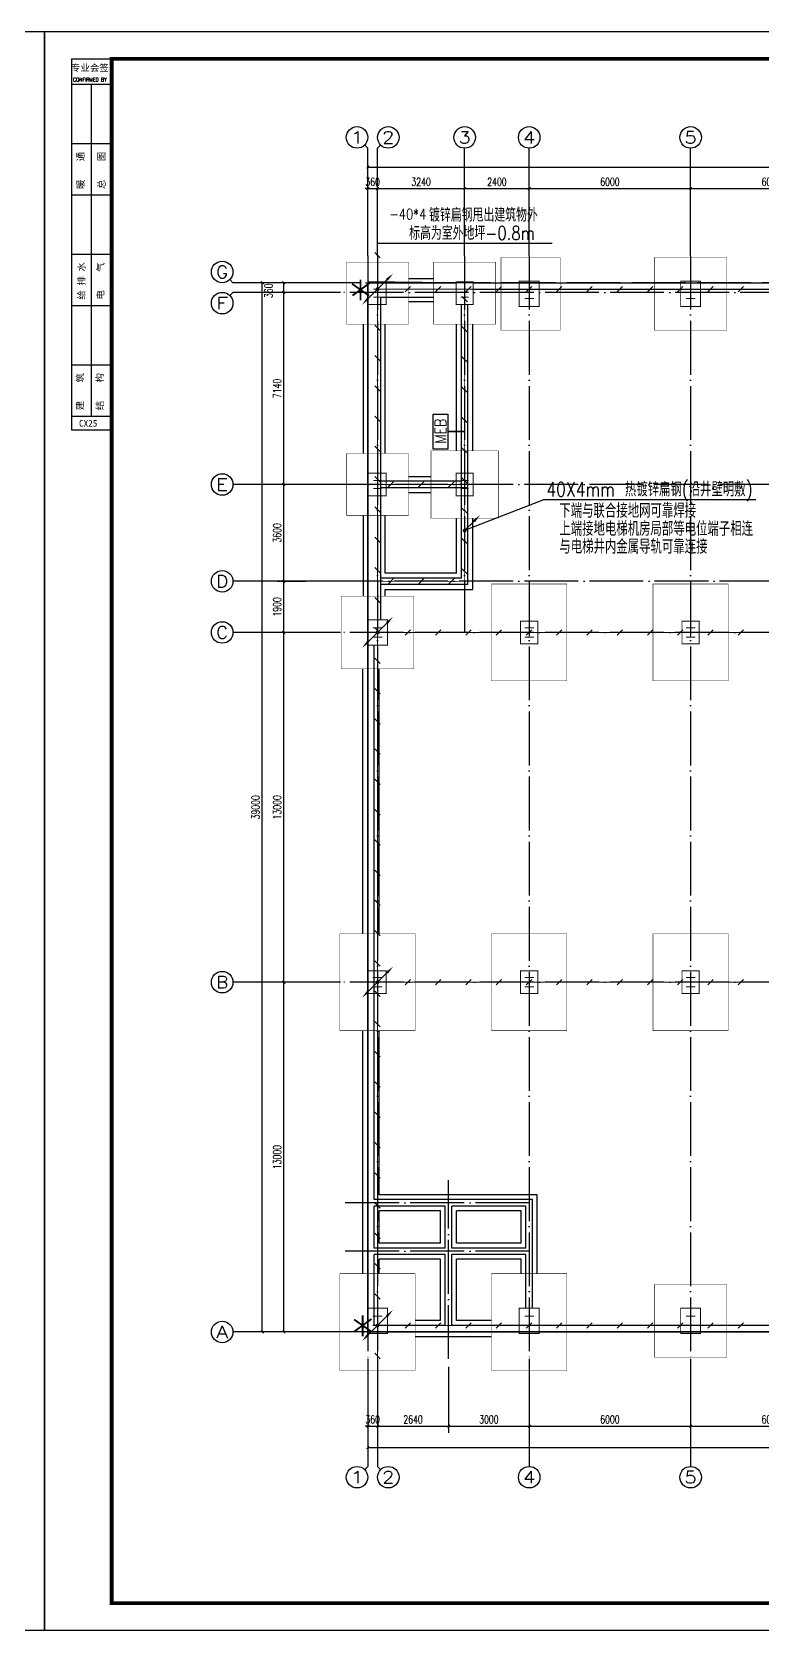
# Model space of a CAD drawing. Extents: x -55118 to 386282, y -631686 to -470886.
# Drawn here: x 280717 to 307861, y -631686 to -572286 of the extents above; entities that cross this region are included whole.
import ezdxf
from ezdxf.enums import TextEntityAlignment as Align

# ---------------------------------------------------------------- set-up
doc = ezdxf.new("R2010")
doc.units = 0
doc.header["$LTSCALE"] = 1000
doc.header["$MEASUREMENT"] = 0
for name, pattern in [('98', [0]), ('CENTER2', [28.575, 19.05, -3.175, 3.175, -3.175]), ('DOTE', [2.42, 2, -0.2, 0.02, -0.2]), ('H3普通虚线', [4.2, 3, -1.2])]:
    doc.linetypes.add(name, pattern=pattern)
doc.layers.get('0').update_dxf_attribs({"linetype": 'CONTINUOUS'})
doc.layers.get('Defpoints').update_dxf_attribs({"linetype": 'CONTINUOUS'})
for name, color, linetype in [('1505', 2, 'CONTINUOUS'), ('9', 7, 'CONTINUOUS'), ('AXIS', 3, 'CONTINUOUS'), ('AXIS_TEXT', 7, 'CONTINUOUS'), ('COLU', 7, 'CONTINUOUS'), ('DOTE', 253, 'DOTE'), ('LWIRE', 4, 'CONTINUOUS'), ('PUB_TEXT', 7, 'CONTINUOUS'), ('S-BEAM-LINE2', 3, 'H3普通虚线'), ('SHTLN', 4, 'CONTINUOUS'), ('TEXT', 7, 'CONTINUOUS'), ('WALL', 6, 'CONTINUOUS'), ('WIRE-接地', 4, 'CONTINUOUS'), ('WIRE-照明', 4, 'CONTINUOUS'), ('图框', 4, 'CONTINUOUS'), ('报警N', 1, 'CONTINUOUS'), ('柱构件', 2, 'CONTINUOUS'), ('电气', 7, 'CONTINUOUS')]:
    doc.layers.add(name, color=color, linetype=linetype)
doc.layers.add('PUB_WINDW', color=7, linetype='CONTINUOUS', plot=False)
doc.styles.add('_HZTXT', font='txt.shx', dxfattribs={"width": 0.8, "bigfont": 'hztxt.shx'})
doc.styles.add('_TCH_AXIS', font='COMPLEX', dxfattribs={"bigfont": 'GBCBIG'})
doc.styles.add('_TCH_DIM_T3', font='SIMPLEX', dxfattribs={"width": 0.705882, "bigfont": 'GBCBIG'})
doc.styles.add('_TXT', font='SIMPLEX.shx', dxfattribs={"width": 0.6})
doc.styles.add('COMPLEX', font='COMPLEX')
doc.styles.add('iIcon2', font='')
doc.styles.add('MIMI-TKWZ', font='romanc.shx', dxfattribs={"width": 0.75, "oblique": 15, "bigfont": 'bigfont.shx'})
doc.styles.get("Standard").update_dxf_attribs({"font": 'GBENOR', "bigfont": 'GBCBIG'})
doc.styles.get('iIcon2').set_extended_font_data('SimSun')
doc.dimstyles.new('_TCH_ARCH&&100', dxfattribs={"dimtxt": 297.5, "dimasz": 100, "dimexe": 250, "dimexo": 300, "dimgap": 100, "dimtad": 1, "dimdec": 0, "dimzin": 0, "dimdsep": 46, "dimtxsty": '_TCH_DIM_T3', "dimblk": 'ARCHTICK', "dimcen": 0.09, "dimclrt": 7, "dimazin": 2, "dimtfac": 1, "dimtdec": 0, "dimtix": 1, "dimtmove": 2, "dimatfit": 3, "dimfxl": 0, "dimtolj": 1, "dimtzin": 0, "dimarcsym": 0})

# ---------------------------------------------------------------- blocks, each defined once
blk = doc.blocks.new('74745674')
at = {"layer": '柱构件', "const_width": 35}
for points in [[(671612, -245336), (671262, -245336)], [(671437, -245336), (671437, -245686)], [(671612, -245686), (671262, -245686)]]:
    blk.add_lwpolyline(points, dxfattribs=at)
blk = doc.blocks.new('52345234523')
at = {"layer": '柱构件', "const_width": 35}
for points in [[(669187, -214276), (668887, -214276)], [(669037, -214276), (669037, -214576)], [(669187, -214576), (668887, -214576)]]:
    blk.add_lwpolyline(points, dxfattribs=at)
blk = doc.blocks.new('A$C0B3528DA')
at = {"layer": 'PUB_WINDW', "color": 2}
for p, q in [((0, 617), (258, 617)), ((0, 0), (0, 617)), ((258, 617), (258, 0)), ((550, 310), (259, 310)), ((258, 0), (0, 0))]:
    blk.add_line(p, q, dxfattribs=at)
at = {"layer": 'PUB_TEXT', "linetype": '98', "style": '_TXT', "width": 0.8}
blk.add_text('MEB', height=200, rotation=90, dxfattribs=at).set_placement((227, 96))
blk = doc.blocks.new('A$C7B6A531B')
at = {"layer": '电气', "color": 3}
blk.add_blockref('A$C0B3528DA', (0, 0), dxfattribs=at)
blk = doc.blocks.new('A$C2304782E')
at = {"rotation": 180}
blk.add_blockref('A$C7B6A531B', (550, 617), dxfattribs=at)
blk = doc.blocks.new('A$C1B2F73AF')
at = {"layer": '报警N', "color": 2, "xscale": 1.1, "yscale": 1.1, "zscale": 1.1}
blk.add_blockref('A$C2304782E', (0, 0), dxfattribs=at)
blk = doc.blocks.new('A$C59285FB6')
at = {"layer": '电气', "rotation": 180}
blk.add_blockref('A$C1B2F73AF', (606, 679), dxfattribs=at)
blk = doc.blocks.new('A$C24931628')
at = {"layer": '电气', "rotation": 180}
blk.add_blockref('A$C59285FB6', (606, 679), dxfattribs=at)
blk = doc.blocks.new('A$C093E41CD')
at = {"color": 2, "rotation": 180}
blk.add_blockref('A$C24931628', (606, 679), dxfattribs=at)
blk = doc.blocks.new('A$C46D728A9')
at = {"layer": '电气', "color": 0, "rotation": 180}
blk.add_blockref('A$C093E41CD', (606, 679), dxfattribs=at)
blk = doc.blocks.new('A$C04FF7B17')
at = {"layer": '电气', "rotation": 90}
blk.add_blockref('A$C46D728A9', (679, 0), dxfattribs=at)
blk = doc.blocks.new('$TelecSys$00000008')
blk.add_line((0.4, 0.4), (-0.4, -0.4))
blk = doc.blocks.new('$TelecSys$00000080')
for p, q in [((-0.7, -0.7), (0, 0)), ((0.1, 0.1), (0.1, 0.1)), ((-0.1, -0.1), (-0.1, -0.1))]:
    blk.add_line(p, q)
at = {"const_width": 0.142}
blk.add_lwpolyline([(0.07, 0, 1), (-0.07, 0, 1)], format="xyb", close=True, dxfattribs=at)
blk.add_solid([(-0.63, -0.77), (-0.77, -0.63), (-1.15, -1.15)])
at = {"width": 0.8, "flags": 9}
blk.add_attdef('A', (0, 0), '', height=0.00002, rotation=180, dxfattribs=at)
blk = doc.blocks.new('$TelecSys$00000079')
for p, q in [((0.7, 0.7), (0, 0)), ((0.1, 0.1), (0.1, 0.1)), ((-0.1, -0.1), (-0.1, -0.1))]:
    blk.add_line(p, q)
at = {"const_width": 0.142}
blk.add_lwpolyline([(-0.07, 0, 1), (0.07, 0, 1)], format="xyb", close=True, dxfattribs=at)
blk.add_solid([(0.63, 0.77), (0.77, 0.63), (1.15, 1.15)])
at = {"width": 0.8, "flags": 9}
blk.add_attdef('A', (0, 0), '', height=0.00002, dxfattribs=at)
blk = doc.blocks.new('_ArchTick')
at = {"color": 0, "linetype": 'ByBlock', "const_width": 0.4}
blk.add_lwpolyline([(-0.5, -0.5), (0.5, 0.5)], dxfattribs=at)
blk = doc.blocks.new('*D90')
at = {"layer": 'AXIS', "color": 0, "lineweight": -2}
for p, q in [((290905, -607606), (289831, -607606)), ((290081, -620606), (290081, -607606)), ((290905, -620606), (289831, -620606))]:
    blk.add_line(p, q, dxfattribs=at)
at = {"layer": 'Defpoints', "color": 0}
for p in [(290081, -607606), (291205, -607606), (291205, -620606)]:
    blk.add_point(p, dxfattribs=at)
at = {"layer": 'AXIS', "color": 0, "lineweight": -2, "xscale": 100, "yscale": 100, "zscale": 100}
for p, rotation in [((290081, -607606), 90), ((290081, -620606), 270)]:
    blk.add_blockref('_ArchTick', p, dxfattribs=dict(at, rotation=rotation))
at = {"layer": 'AXIS', "color": 7, "insert": (289833, -614106), "char_height": 297.5, "attachment_point": 5, "rotation": 90, "style": '_TCH_DIM_T3'}
blk.add_mtext('\\A1;13000', dxfattribs=at)
blk = doc.blocks.new('*D91')
at = {"layer": 'AXIS', "color": 0, "lineweight": -2}
for p, q in [((290905, -594606), (289831, -594606)), ((290081, -607606), (290081, -594606)), ((290905, -607606), (289831, -607606))]:
    blk.add_line(p, q, dxfattribs=at)
at = {"layer": 'Defpoints', "color": 0}
for p in [(290081, -594606), (291205, -594606), (291205, -607606)]:
    blk.add_point(p, dxfattribs=at)
at = {"layer": 'AXIS', "color": 0, "lineweight": -2, "xscale": 100, "yscale": 100, "zscale": 100}
for p, rotation in [((290081, -594606), 90), ((290081, -607606), 270)]:
    blk.add_blockref('_ArchTick', p, dxfattribs=dict(at, rotation=rotation))
at = {"layer": 'AXIS', "color": 7, "insert": (289833, -601106), "char_height": 297.5, "attachment_point": 5, "rotation": 90, "style": '_TCH_DIM_T3'}
blk.add_mtext('\\A1;13000', dxfattribs=at)
blk = doc.blocks.new('*D92')
at = {"layer": 'AXIS', "color": 0, "lineweight": -2}
for p, q in [((290905, -592706), (289831, -592706)), ((290081, -594606), (290081, -592706)), ((290905, -594606), (289831, -594606))]:
    blk.add_line(p, q, dxfattribs=at)
at = {"layer": 'Defpoints', "color": 0}
for p in [(290081, -592706), (291205, -592706), (291205, -594606)]:
    blk.add_point(p, dxfattribs=at)
at = {"layer": 'AXIS', "color": 0, "lineweight": -2, "xscale": 100, "yscale": 100, "zscale": 100}
for p, rotation in [((290081, -592706), 90), ((290081, -594606), 270)]:
    blk.add_blockref('_ArchTick', p, dxfattribs=dict(at, rotation=rotation))
at = {"layer": 'AXIS', "color": 7, "insert": (289833, -593656), "char_height": 297.5, "attachment_point": 5, "rotation": 90, "style": '_TCH_DIM_T3'}
blk.add_mtext('\\A1;1900', dxfattribs=at)
blk = doc.blocks.new('*D93')
at = {"layer": 'AXIS', "color": 0, "lineweight": -2}
for p, q in [((290905, -589106), (289831, -589106)), ((290081, -592706), (290081, -589106)), ((290905, -592706), (289831, -592706))]:
    blk.add_line(p, q, dxfattribs=at)
at = {"layer": 'Defpoints', "color": 0}
for p in [(290081, -589106), (291205, -589106), (291205, -592706)]:
    blk.add_point(p, dxfattribs=at)
at = {"layer": 'AXIS', "color": 0, "lineweight": -2, "xscale": 100, "yscale": 100, "zscale": 100}
for p, rotation in [((290081, -589106), 90), ((290081, -592706), 270)]:
    blk.add_blockref('_ArchTick', p, dxfattribs=dict(at, rotation=rotation))
at = {"layer": 'AXIS', "color": 7, "insert": (289833, -590906), "char_height": 297.5, "attachment_point": 5, "rotation": 90, "style": '_TCH_DIM_T3'}
blk.add_mtext('\\A1;3600', dxfattribs=at)
blk = doc.blocks.new('*D94')
at = {"layer": 'AXIS', "color": 0, "lineweight": -2}
for p, q in [((290905, -581966), (289831, -581966)), ((290081, -589106), (290081, -581966)), ((290905, -589106), (289831, -589106))]:
    blk.add_line(p, q, dxfattribs=at)
at = {"layer": 'Defpoints', "color": 0}
for p in [(290081, -581966), (291205, -581966), (291205, -589106)]:
    blk.add_point(p, dxfattribs=at)
at = {"layer": 'AXIS', "color": 0, "lineweight": -2, "xscale": 100, "yscale": 100, "zscale": 100}
for p, rotation in [((290081, -581966), 90), ((290081, -589106), 270)]:
    blk.add_blockref('_ArchTick', p, dxfattribs=dict(at, rotation=rotation))
at = {"layer": 'AXIS', "color": 7, "insert": (289833, -585536), "char_height": 297.5, "attachment_point": 5, "rotation": 90, "style": '_TCH_DIM_T3'}
blk.add_mtext('\\A1;7140', dxfattribs=at)
blk = doc.blocks.new('*D95')
at = {"layer": 'AXIS', "color": 0, "lineweight": -2}
for p, q in [((290905, -581606), (289831, -581606)), ((290905, -581966), (289831, -581966)), ((290081, -581966), (290081, -581606))]:
    blk.add_line(p, q, dxfattribs=at)
at = {"layer": 'Defpoints', "color": 0}
for p in [(290081, -581606), (291205, -581606), (291205, -581966)]:
    blk.add_point(p, dxfattribs=at)
at = {"layer": 'AXIS', "color": 0, "lineweight": -2, "xscale": 100, "yscale": 100, "zscale": 100}
for p, rotation in [((290081, -581606), 90), ((290081, -581966), 270)]:
    blk.add_blockref('_ArchTick', p, dxfattribs=dict(at, rotation=rotation))
at = {"layer": 'AXIS', "color": 7, "insert": (289514, -581906), "char_height": 297.5, "attachment_point": 5, "rotation": 90, "style": '_TCH_DIM_T3'}
blk.add_mtext('\\A1;360', dxfattribs=at)
blk = doc.blocks.new('*D96')
at = {"layer": 'AXIS', "color": 0, "lineweight": -2}
for p, q in [((290905, -581606), (289031, -581606)), ((289281, -620606), (289281, -581606)), ((290905, -620606), (289031, -620606))]:
    blk.add_line(p, q, dxfattribs=at)
at = {"layer": 'Defpoints', "color": 0}
for p in [(289281, -581606), (291205, -581606), (291205, -620606)]:
    blk.add_point(p, dxfattribs=at)
at = {"layer": 'AXIS', "color": 0, "lineweight": -2, "xscale": 100, "yscale": 100, "zscale": 100}
for p, rotation in [((289281, -581606), 90), ((289281, -620606), 270)]:
    blk.add_blockref('_ArchTick', p, dxfattribs=dict(at, rotation=rotation))
at = {"layer": 'AXIS', "color": 7, "insert": (289033, -601106), "char_height": 297.5, "attachment_point": 5, "rotation": 90, "style": '_TCH_DIM_T3'}
blk.add_mtext('\\A1;39000', dxfattribs=at)
blk = doc.blocks.new('*D97')
at = {"layer": 'AXIS', "color": 0, "lineweight": -2}
for p, q in [((293205, -621906), (293205, -624356)), ((293565, -621906), (293565, -624356)), ((293205, -624106), (293105, -624106)), ((293205, -624106), (293565, -624106)), ((293565, -624106), (293665, -624106))]:
    blk.add_line(p, q, dxfattribs=at)
at = {"layer": 'Defpoints', "color": 0}
for p in [(293205, -621606), (293565, -621606), (293565, -624106)]:
    blk.add_point(p, dxfattribs=at)
at = {"layer": 'AXIS', "color": 0, "lineweight": -2, "xscale": 100, "yscale": 100, "zscale": 100}
blk.add_blockref('_ArchTick', (293205, -624106), dxfattribs=at)
at = {"layer": 'AXIS', "color": 0, "lineweight": -2, "xscale": 100, "yscale": 100, "zscale": 100, "rotation": 180}
blk.add_blockref('_ArchTick', (293565, -624106), dxfattribs=at)
at = {"layer": 'AXIS', "color": 7, "insert": (293385, -623857), "char_height": 297.5, "attachment_point": 5, "style": '_TCH_DIM_T3'}
blk.add_mtext('\\A1;360', dxfattribs=at)
blk = doc.blocks.new('*D98')
at = {"layer": 'AXIS', "color": 0, "lineweight": -2}
for p, q in [((293565, -621906), (293565, -624356)), ((296205, -621906), (296205, -624356)), ((293565, -624106), (296205, -624106))]:
    blk.add_line(p, q, dxfattribs=at)
at = {"layer": 'Defpoints', "color": 0}
for p in [(293565, -621606), (296205, -621606), (296205, -624106)]:
    blk.add_point(p, dxfattribs=at)
at = {"layer": 'AXIS', "color": 0, "lineweight": -2, "xscale": 100, "yscale": 100, "zscale": 100, "rotation": 180}
blk.add_blockref('_ArchTick', (293565, -624106), dxfattribs=at)
at = {"layer": 'AXIS', "color": 0, "lineweight": -2, "xscale": 100, "yscale": 100, "zscale": 100}
blk.add_blockref('_ArchTick', (296205, -624106), dxfattribs=at)
at = {"layer": 'AXIS', "color": 7, "insert": (294885, -623857), "char_height": 297.5, "attachment_point": 5, "style": '_TCH_DIM_T3'}
blk.add_mtext('\\A1;2640', dxfattribs=at)
blk = doc.blocks.new('*D99')
at = {"layer": 'AXIS', "color": 0, "lineweight": -2}
for p, q in [((296205, -621906), (296205, -624356)), ((299205, -621906), (299205, -624356)), ((296205, -624106), (299205, -624106))]:
    blk.add_line(p, q, dxfattribs=at)
at = {"layer": 'Defpoints', "color": 0}
for p in [(296205, -621606), (299205, -621606), (299205, -624106)]:
    blk.add_point(p, dxfattribs=at)
at = {"layer": 'AXIS', "color": 0, "lineweight": -2, "xscale": 100, "yscale": 100, "zscale": 100, "rotation": 180}
blk.add_blockref('_ArchTick', (296205, -624106), dxfattribs=at)
at = {"layer": 'AXIS', "color": 0, "lineweight": -2, "xscale": 100, "yscale": 100, "zscale": 100}
blk.add_blockref('_ArchTick', (299205, -624106), dxfattribs=at)
at = {"layer": 'AXIS', "color": 7, "insert": (297705, -623857), "char_height": 297.5, "attachment_point": 5, "style": '_TCH_DIM_T3'}
blk.add_mtext('\\A1;3000', dxfattribs=at)
blk = doc.blocks.new('*D100')
at = {"layer": 'AXIS', "color": 0, "lineweight": -2}
for p, q in [((299205, -621906), (299205, -624356)), ((305205, -621906), (305205, -624356)), ((299205, -624106), (305205, -624106))]:
    blk.add_line(p, q, dxfattribs=at)
at = {"layer": 'Defpoints', "color": 0}
for p in [(299205, -621606), (305205, -621606), (305205, -624106)]:
    blk.add_point(p, dxfattribs=at)
at = {"layer": 'AXIS', "color": 0, "lineweight": -2, "xscale": 100, "yscale": 100, "zscale": 100, "rotation": 180}
blk.add_blockref('_ArchTick', (299205, -624106), dxfattribs=at)
at = {"layer": 'AXIS', "color": 0, "lineweight": -2, "xscale": 100, "yscale": 100, "zscale": 100}
blk.add_blockref('_ArchTick', (305205, -624106), dxfattribs=at)
at = {"layer": 'AXIS', "color": 7, "insert": (302205, -623857), "char_height": 297.5, "attachment_point": 5, "style": '_TCH_DIM_T3'}
blk.add_mtext('\\A1;6000', dxfattribs=at)
blk = doc.blocks.new('*D101')
at = {"layer": 'AXIS', "color": 0, "lineweight": -2}
for p, q in [((305205, -621906), (305205, -624356)), ((311205, -621906), (311205, -624356)), ((305205, -624106), (311205, -624106))]:
    blk.add_line(p, q, dxfattribs=at)
at = {"layer": 'Defpoints', "color": 0}
for p in [(305205, -621606), (311205, -621606), (311205, -624106)]:
    blk.add_point(p, dxfattribs=at)
at = {"layer": 'AXIS', "color": 0, "lineweight": -2, "xscale": 100, "yscale": 100, "zscale": 100, "rotation": 180}
blk.add_blockref('_ArchTick', (305205, -624106), dxfattribs=at)
at = {"layer": 'AXIS', "color": 0, "lineweight": -2, "xscale": 100, "yscale": 100, "zscale": 100}
blk.add_blockref('_ArchTick', (311205, -624106), dxfattribs=at)
at = {"layer": 'AXIS', "color": 7, "insert": (308205, -623857), "char_height": 297.5, "attachment_point": 5, "style": '_TCH_DIM_T3'}
blk.add_mtext('\\A1;6000', dxfattribs=at)
blk = doc.blocks.new('*D113')
at = {"layer": 'AXIS', "color": 0, "lineweight": -2}
for p, q in [((293205, -621906), (293205, -625156)), ((371205, -621906), (371205, -625156)), ((293205, -624906), (371205, -624906))]:
    blk.add_line(p, q, dxfattribs=at)
at = {"layer": 'Defpoints', "color": 0}
for p in [(293205, -621606), (371205, -621606), (371205, -624906)]:
    blk.add_point(p, dxfattribs=at)
at = {"layer": 'AXIS', "color": 0, "lineweight": -2, "xscale": 100, "yscale": 100, "zscale": 100, "rotation": 180}
blk.add_blockref('_ArchTick', (293205, -624906), dxfattribs=at)
at = {"layer": 'AXIS', "color": 0, "lineweight": -2, "xscale": 100, "yscale": 100, "zscale": 100}
blk.add_blockref('_ArchTick', (371205, -624906), dxfattribs=at)
at = {"layer": 'AXIS', "color": 7, "insert": (332205, -624657), "char_height": 297.5, "attachment_point": 5, "style": '_TCH_DIM_T3'}
blk.add_mtext('\\A1;78000', dxfattribs=at)
blk = doc.blocks.new('*D114')
at = {"layer": 'AXIS', "color": 0, "lineweight": -2}
for p, q in [((293205, -580306), (293205, -577856)), ((293565, -580306), (293565, -577856)), ((293205, -578106), (293105, -578106)), ((293205, -578106), (293565, -578106)), ((293565, -578106), (293665, -578106))]:
    blk.add_line(p, q, dxfattribs=at)
at = {"layer": 'Defpoints', "color": 0}
for p in [(293565, -578106), (293205, -580606), (293565, -580606)]:
    blk.add_point(p, dxfattribs=at)
at = {"layer": 'AXIS', "color": 0, "lineweight": -2, "xscale": 100, "yscale": 100, "zscale": 100}
blk.add_blockref('_ArchTick', (293205, -578106), dxfattribs=at)
at = {"layer": 'AXIS', "color": 0, "lineweight": -2, "xscale": 100, "yscale": 100, "zscale": 100, "rotation": 180}
blk.add_blockref('_ArchTick', (293565, -578106), dxfattribs=at)
at = {"layer": 'AXIS', "color": 7, "insert": (293385, -577857), "char_height": 297.5, "attachment_point": 5, "style": '_TCH_DIM_T3'}
blk.add_mtext('\\A1;360', dxfattribs=at)
blk = doc.blocks.new('*D115')
at = {"layer": 'AXIS', "color": 0, "lineweight": -2}
for p, q in [((293565, -580306), (293565, -577856)), ((296805, -580306), (296805, -577856)), ((293565, -578106), (296805, -578106))]:
    blk.add_line(p, q, dxfattribs=at)
at = {"layer": 'Defpoints', "color": 0}
for p in [(296805, -578106), (293565, -580606), (296805, -580606)]:
    blk.add_point(p, dxfattribs=at)
at = {"layer": 'AXIS', "color": 0, "lineweight": -2, "xscale": 100, "yscale": 100, "zscale": 100, "rotation": 180}
blk.add_blockref('_ArchTick', (293565, -578106), dxfattribs=at)
at = {"layer": 'AXIS', "color": 0, "lineweight": -2, "xscale": 100, "yscale": 100, "zscale": 100}
blk.add_blockref('_ArchTick', (296805, -578106), dxfattribs=at)
at = {"layer": 'AXIS', "color": 7, "insert": (295185, -577857), "char_height": 297.5, "attachment_point": 5, "style": '_TCH_DIM_T3'}
blk.add_mtext('\\A1;3240', dxfattribs=at)
blk = doc.blocks.new('*D116')
at = {"layer": 'AXIS', "color": 0, "lineweight": -2}
for p, q in [((296805, -580306), (296805, -577856)), ((299205, -580306), (299205, -577856)), ((296805, -578106), (299205, -578106))]:
    blk.add_line(p, q, dxfattribs=at)
at = {"layer": 'Defpoints', "color": 0}
for p in [(299205, -578106), (296805, -580606), (299205, -580606)]:
    blk.add_point(p, dxfattribs=at)
at = {"layer": 'AXIS', "color": 0, "lineweight": -2, "xscale": 100, "yscale": 100, "zscale": 100, "rotation": 180}
blk.add_blockref('_ArchTick', (296805, -578106), dxfattribs=at)
at = {"layer": 'AXIS', "color": 0, "lineweight": -2, "xscale": 100, "yscale": 100, "zscale": 100}
blk.add_blockref('_ArchTick', (299205, -578106), dxfattribs=at)
at = {"layer": 'AXIS', "color": 7, "insert": (298005, -577857), "char_height": 297.5, "attachment_point": 5, "style": '_TCH_DIM_T3'}
blk.add_mtext('\\A1;2400', dxfattribs=at)
blk = doc.blocks.new('*D117')
at = {"layer": 'AXIS', "color": 0, "lineweight": -2}
for p, q in [((299205, -580306), (299205, -577856)), ((305205, -580306), (305205, -577856)), ((299205, -578106), (305205, -578106))]:
    blk.add_line(p, q, dxfattribs=at)
at = {"layer": 'Defpoints', "color": 0}
for p in [(305205, -578106), (299205, -580606), (305205, -580606)]:
    blk.add_point(p, dxfattribs=at)
at = {"layer": 'AXIS', "color": 0, "lineweight": -2, "xscale": 100, "yscale": 100, "zscale": 100, "rotation": 180}
blk.add_blockref('_ArchTick', (299205, -578106), dxfattribs=at)
at = {"layer": 'AXIS', "color": 0, "lineweight": -2, "xscale": 100, "yscale": 100, "zscale": 100}
blk.add_blockref('_ArchTick', (305205, -578106), dxfattribs=at)
at = {"layer": 'AXIS', "color": 7, "insert": (302205, -577857), "char_height": 297.5, "attachment_point": 5, "style": '_TCH_DIM_T3'}
blk.add_mtext('\\A1;6000', dxfattribs=at)
blk = doc.blocks.new('*D118')
at = {"layer": 'AXIS', "color": 0, "lineweight": -2}
for p, q in [((305205, -580306), (305205, -577856)), ((311205, -580306), (311205, -577856)), ((305205, -578106), (311205, -578106))]:
    blk.add_line(p, q, dxfattribs=at)
at = {"layer": 'Defpoints', "color": 0}
for p in [(311205, -578106), (305205, -580606), (311205, -580606)]:
    blk.add_point(p, dxfattribs=at)
at = {"layer": 'AXIS', "color": 0, "lineweight": -2, "xscale": 100, "yscale": 100, "zscale": 100, "rotation": 180}
blk.add_blockref('_ArchTick', (305205, -578106), dxfattribs=at)
at = {"layer": 'AXIS', "color": 0, "lineweight": -2, "xscale": 100, "yscale": 100, "zscale": 100}
blk.add_blockref('_ArchTick', (311205, -578106), dxfattribs=at)
at = {"layer": 'AXIS', "color": 7, "insert": (308205, -577857), "char_height": 297.5, "attachment_point": 5, "style": '_TCH_DIM_T3'}
blk.add_mtext('\\A1;6000', dxfattribs=at)
blk = doc.blocks.new('*D131')
at = {"layer": 'AXIS', "color": 0, "lineweight": -2}
for p, q in [((293205, -580306), (293205, -577056)), ((293205, -577306), (371205, -577306)), ((371205, -580306), (371205, -577056))]:
    blk.add_line(p, q, dxfattribs=at)
at = {"layer": 'Defpoints', "color": 0}
for p in [(371205, -577306), (293205, -580606), (371205, -580606)]:
    blk.add_point(p, dxfattribs=at)
at = {"layer": 'AXIS', "color": 0, "lineweight": -2, "xscale": 100, "yscale": 100, "zscale": 100, "rotation": 180}
blk.add_blockref('_ArchTick', (293205, -577306), dxfattribs=at)
at = {"layer": 'AXIS', "color": 0, "lineweight": -2, "xscale": 100, "yscale": 100, "zscale": 100}
blk.add_blockref('_ArchTick', (371205, -577306), dxfattribs=at)
at = {"layer": 'AXIS', "color": 7, "insert": (332205, -577057), "char_height": 297.5, "attachment_point": 5, "style": '_TCH_DIM_T3'}
blk.add_mtext('\\A1;78000', dxfattribs=at)
blk = doc.blocks.new('_AXISO')
blk.add_circle((0, 0), 0.5)
at = {"layer": 'AXIS_TEXT', "style": 'COMPLEX', "width": 1.041667}
blk.add_attdef('A', text='', height=0.56, dxfattribs=at).set_placement((-0.25, -0.28), (0.25, -0.28), align=Align.FIT)
blk = doc.blocks.new('jhyfty')
at = {"layer": '图框'}
for p, q in [((672751, 164110), (674251, 164110)), ((672751, 164110), (672751, 150826)), ((672751, 163165), (674251, 163165)), ((672751, 160958), (674251, 160958)), ((672751, 159052), (674251, 159052)), ((672751, 156846), (674251, 156846)), ((672751, 154939), (674251, 154939)), ((672751, 152733), (674251, 152733)), ((672751, 150826), (674251, 150826)), ((672751, 150826), (672751, 150326)), ((672751, 150326), (674251, 150326))]:
    blk.add_line(p, q, dxfattribs=at)
blk.add_lwpolyline([(671751, 105710), (776851, 105710), (776851, 165110), (671751, 165110)], close=True, dxfattribs=at)
at = {"layer": '图框', "const_width": 140}
blk.add_lwpolyline([(674251, 164110), (775851, 164110), (775851, 106710), (674251, 106710)], close=True, dxfattribs=at)
at = {"layer": '图框'}
blk.add_lwpolyline([(673501, 150826), (673501, 163165)], dxfattribs=at)
at = {"layer": '图框', "style": 'iIcon2'}
for s, p in [('专业会签', (672740, 163652)), ('CX25', (673036, 150438))]:
    blk.add_text(s, height=250, dxfattribs=at).set_placement(p)
at = {"layer": '图框', "style": 'MIMI-TKWZ', "width": 0.75}
blk.add_text('CONFIRMED BY', height=145, dxfattribs=at).set_placement((672810, 163266))
at = {"layer": '图框', "style": 'iIcon2'}
for s, p in [('暖    通', (673220, 159274)), ('总    图', (673998, 159274)), ('给 排 水', (673254, 155162)), ('电    气', (673961, 155162)), ('建    筑', (673202, 151049)), ('结    构', (673933, 151049))]:
    blk.add_text(s, height=250, rotation=90, dxfattribs=at).set_placement(p)

msp = doc.modelspace()

# ---------------------------------------------------------------- linework, layer by layer
at = {"const_width": 66.3}
for points in [[(292932.7, -581487.3), (292932.7, -582265.7)], [(293254.8, -582092.5), (292616.8, -581646.5)], [(293263.2, -581624.7), (292634.3, -582083.3)], [(293333.1, -620589.9), (292695.2, -620143.9)], [(293341.6, -620122.1), (292712.7, -620580.7)], [(293011, -619984.6), (293011, -620763)]]:
    msp.add_lwpolyline(points, dxfattribs=at)
at = {"layer": '1505', "const_width": 18}
for points in [[(292415.1, -583145.1), (294715.1, -583145.1), (294715.1, -580845.1), (292415.1, -580845.1), (292415.1, -583145.1)], [(295655.1, -583145.1), (297955.1, -583145.1), (297955.1, -580845.1), (295655.1, -580845.1), (295655.1, -583145.1)], [(303855.1, -583370.5), (306555.1, -583370.5), (306555.1, -580670.5), (303855.1, -580670.5), (303855.1, -583370.5)], [(292416.1, -590255.1), (294716.1, -590255.1), (294716.1, -587955.1), (292416.1, -587955.1), (292416.1, -590255.1)], [(292216.1, -595955.1), (294916.1, -595955.1), (294916.1, -593255.1), (292216.1, -593255.1), (292216.1, -595955.1)], [(303855.1, -621540.5), (306555.1, -621540.5), (306555.1, -618840.5), (303855.1, -618840.5), (303855.1, -621540.5)]]:
    msp.add_lwpolyline(points, dxfattribs=at)
for points in [[(298156.1, -583370.5), (300355.1, -583370.5), (300355.1, -580670.5), (298156.1, -580670.5)], [(295555.1, -590355.1), (298055.1, -590355.1), (298055.1, -587855.1), (295555.1, -587855.1)], [(297804.8, -592805.5), (300604.8, -592805.5), (300604.8, -596405.5), (297804.8, -596405.5)], [(303804.8, -592805.5), (306604.8, -592805.5), (306604.8, -596405.5), (303804.8, -596405.5)], [(292164.8, -605805.5), (294964.8, -605805.5), (294964.8, -609405.5), (292164.8, -609405.5)], [(297804.8, -605805.5), (300604.8, -605805.5), (300604.8, -609405.5), (297804.8, -609405.5)], [(303804.8, -605805.5), (306604.8, -605805.5), (306604.8, -609405.5), (303804.8, -609405.5)], [(292164.8, -618440.5), (294964.8, -618440.5), (294964.8, -622040.5), (292164.8, -622040.5)], [(297804.8, -618440.5), (300604.8, -618440.5), (300604.8, -622040.5), (297804.8, -622040.5)]]:
    msp.add_lwpolyline(points, close=True, dxfattribs=at)
at = {"layer": '9', "color": 7}
msp.add_line((293564.8, -580134.4), (300052.2, -580134.4), dxfattribs=at)
at = {"layer": 'AXIS'}
for p, q in [((293087.6, -576488.4), (293204.8, -576605.5)), ((293204.8, -580605.5), (293204.8, -576605.5)), ((293682, -576488.4), (293564.8, -576605.5)), ((293564.8, -580605.5), (293564.8, -576605.5)), ((296804.8, -580605.5), (296804.8, -576605.5)), ((299204.8, -580605.5), (299204.8, -576605.5)), ((305204.8, -580605.5), (305204.8, -576605.5)), ((288072.6, -581488.4), (288189.8, -581605.5)), ((288072.6, -582082.7), (288189.8, -581965.5)), ((292189.8, -581605.5), (288189.8, -581605.5)), ((292189.8, -581965.5), (288189.8, -581965.5)), ((292189.8, -589105.5), (288189.8, -589105.5)), ((292189.8, -592705.5), (288189.8, -592705.5)), ((292189.8, -594605.5), (288189.8, -594605.5)), ((292189.8, -607605.5), (288189.8, -607605.5)), ((292189.8, -620605.5), (288189.8, -620605.5)), ((293204.8, -621605.5), (293204.8, -625605.5)), ((293564.8, -621605.5), (293564.8, -625605.5)), ((299204.8, -621605.5), (299204.8, -625605.5)), ((305204.8, -621605.5), (305204.8, -625605.5)), ((293087.6, -625722.7), (293204.8, -625605.5)), ((293682, -625722.7), (293564.8, -625605.5))]:
    msp.add_line(p, q, dxfattribs=at)
at = {"layer": 'COLU', "const_width": 35}
for points in [[(293204.8, -581575.5), (293884.8, -581575.5), (293884.8, -582415.5), (293204.8, -582415.5)], [(296484.8, -581575.5), (297124.8, -581575.5), (297124.8, -582415.5), (296484.8, -582415.5)], [(298834.8, -582490.5), (299574.8, -582490.5), (299574.8, -581550.5), (298834.8, -581550.5)], [(304834.8, -582490.5), (305574.8, -582490.5), (305574.8, -581550.5), (304834.8, -581550.5)], [(293204.8, -588685.5), (293884.8, -588685.5), (293884.8, -589525.5), (293204.8, -589525.5)], [(296484.8, -588685.5), (297124.8, -588685.5), (297124.8, -589525.5), (296484.8, -589525.5)], [(293194.8, -594135.5), (293934.8, -594135.5), (293934.8, -595075.5), (293194.8, -595075.5)], [(298884.8, -594185.5), (299524.8, -594185.5), (299524.8, -595025.5), (298884.8, -595025.5)], [(304884.8, -594185.5), (305524.8, -594185.5), (305524.8, -595025.5), (304884.8, -595025.5)], [(293884.8, -607185.5), (293204.8, -607185.5), (293204.8, -608025.5), (293884.8, -608025.5)], [(298884.8, -607185.5), (299524.8, -607185.5), (299524.8, -608025.5), (298884.8, -608025.5)], [(304884.8, -607185.5), (305524.8, -607185.5), (305524.8, -608025.5), (304884.8, -608025.5)], [(293194.8, -619720.5), (293934.8, -619720.5), (293934.8, -620660.5), (293194.8, -620660.5)], [(298834.8, -619720.5), (299574.8, -619720.5), (299574.8, -620660.5), (298834.8, -620660.5)], [(304834.8, -619720.5), (305574.8, -619720.5), (305574.8, -620660.5), (304834.8, -620660.5)]]:
    msp.add_lwpolyline(points, close=True, dxfattribs=at)
at = {"layer": 'DOTE', "color": 8, "linetype": 'DOTE'}
for p, q in [((293204.8, -580605.5), (293204.8, -621605.5)), ((293564.8, -580605.5), (293564.8, -621605.5)), ((296804.8, -580605.5), (296804.8, -594605.5)), ((299204.8, -580605.5), (299204.8, -621605.5)), ((305204.8, -580605.5), (305204.8, -621605.5)), ((365524.8, -581605.5), (292204.8, -581605.5)), ((371973.1, -581965.5), (292204.8, -581965.5)), ((371204.8, -589105.5), (292204.8, -589105.5)), ((371204.8, -592705.5), (292204.8, -592705.5)), ((371973.1, -594605.5), (292204.8, -594605.5)), ((371973.1, -607605.5), (292204.8, -607605.5)), ((296204.8, -621605.5), (296204.8, -614966)), ((299204.8, -615805.5), (292204.8, -615805.5)), ((299204.8, -617605.5), (292204.8, -617605.5)), ((371973.1, -620605.5), (292164.8, -620605.5)), ((375143.6, -620605.5), (292164.8, -620605.5))]:
    msp.add_line(p, q, dxfattribs=at)
at = {"layer": 'S-BEAM-LINE2', "color": 2, "linetype": 'ByBlock'}
msp.add_line((296184.7, -587138.5), (296804.8, -587138.5), dxfattribs=at)
msp.add_lwpolyline([(296183.7, -587797.7), (295635.4, -587797.7), (295635.4, -586487.2), (296183.7, -586487.2)], close=True, dxfattribs=at)
at = {"layer": 'TEXT'}
for p, q in [((296684.8, -592585.5), (296684.8, -582415.5)), ((296924.8, -592825.5), (296924.8, -582415.5)), ((296504.8, -587855.1), (296504.8, -583145.1)), ((297104.8, -587855.1), (297104.8, -583145.1)), ((296683.3, -588985.5), (293683.3, -588985.5)), ((296923.3, -589225.5), (293683.3, -589225.5)), ((296504.8, -592405.5), (296504.8, -590355.1)), ((297104.8, -593005.5), (297104.8, -590355.1)), ((296684.8, -592585.5), (293684.8, -592585.5)), ((296924.8, -592825.5), (293684.8, -592825.5)), ((299324.8, -615685.5), (293444.8, -615685.5)), ((296084.8, -615925.5), (293444.8, -615925.5)), ((299504.8, -615505.5), (293624.8, -615505.5)), ((296084.8, -617485.5), (296084.8, -615925.5)), ((299084.8, -615925.5), (296324.8, -615925.5)), ((296324.8, -617485.5), (296324.8, -615925.5)), ((299084.8, -617485.5), (299084.8, -615925.5)), ((299324.8, -619720.5), (299324.8, -615685.5)), ((299504.8, -618440.5), (299504.8, -615505.5)), ((295904.8, -616105.5), (293624.8, -616105.5)), ((295904.8, -617305.5), (295904.8, -616105.5)), ((298904.8, -616105.5), (296504.8, -616105.5)), ((296504.8, -617305.5), (296504.8, -616105.5)), ((298904.8, -617305.5), (298904.8, -616105.5)), ((296084.8, -617485.5), (293444.8, -617485.5)), ((296084.8, -617725.5), (293444.8, -617725.5)), ((295904.8, -617305.5), (293624.8, -617305.5)), ((296084.8, -620365.5), (296084.8, -617725.5)), ((299084.8, -617485.5), (296324.8, -617485.5)), ((296324.8, -620365.5), (296324.8, -617725.5)), ((299084.8, -617725.5), (296324.8, -617725.5)), ((298904.8, -617305.5), (296504.8, -617305.5)), ((299084.8, -619720.5), (299084.8, -617725.5)), ((295904.8, -617905.5), (293624.8, -617905.5)), ((295904.8, -620185.5), (295904.8, -617905.5)), ((296504.8, -620185.5), (296504.8, -617905.5)), ((298904.8, -617905.5), (296504.8, -617905.5)), ((298904.8, -618440.5), (298904.8, -617905.5))]:
    msp.add_line(p, q, dxfattribs=at)
for points in [[(294715.1, -581445.5), (295655.1, -581445.5)], [(296224.8, -581605.5), (293204.8, -581575.5), (293204.8, -620605.5), (371204.8, -620605.5), (371204.8, -581605.5), (367924.8, -581605.5)], [(371204.8, -620605.5), (293204.8, -620605.5), (293204.8, -581605.5), (296484.8, -581605.5)], [(297124.8, -581605.5), (365524.8, -581605.5)], [(297124.8, -581845.5), (365524.8, -581845.5)], [(293684.8, -593005.5), (293684.8, -582145.5), (295655.1, -582145.5)], [(294715.1, -582305.5), (295655.1, -582305.5)], [(293044.8, -587955.1), (293044.8, -583145.1)], [(293844.8, -587955.1), (293844.8, -583145.1)], [(294716.1, -588805.5), (295555.1, -588805.5)], [(294716.1, -589405.5), (295555.1, -589405.5)], [(293044.8, -593255.1), (293044.8, -590255.1)], [(296504.8, -592405.5), (293844.8, -592405.5), (293844.8, -590255.1)], [(293684.8, -594135.5), (293684.8, -593005.5)], [(293844.8, -593255.1), (293844.8, -593005.5), (297104.8, -593005.5)], [(293444.8, -615685.5), (293444.8, -595075.5)], [(293024.8, -605805.5), (293024.8, -595955.1)], [(293624.8, -605805.5), (293624.8, -595955.1)], [(293024.8, -618440.5), (293024.8, -609405.5)], [(293624.8, -615505.5), (293624.8, -609405.5)], [(293444.8, -617485.5), (293444.8, -615925.5)], [(293624.8, -617305.5), (293624.8, -616105.5)], [(296084.8, -620365.5), (293444.8, -620365.5), (293444.8, -617725.5)], [(293624.8, -618440.5), (293624.8, -617905.5)], [(295904.8, -620185.5), (294964.8, -620185.5)], [(371204.8, -620365.5), (296324.8, -620365.5)], [(297804.8, -620185.5), (296504.8, -620185.5)], [(297804.8, -620785.5), (294964.8, -620785.5)]]:
    msp.add_lwpolyline(points, dxfattribs=at)
at = {"layer": 'WIRE-接地', "linetype": 'CENTER2', "const_width": 30}
for points in [[(293564.8, -581845.5), (293564.8, -579316.6)], [(293564.8, -592705.5), (296804.8, -592705.5), (296804.8, -581845.5)], [(296804.8, -589105.5), (293564.8, -589105.5)], [(293564.8, -620365.5), (293564.8, -622635)]]:
    msp.add_lwpolyline(points, dxfattribs=at)
at = {"layer": 'WIRE-接地', "const_width": 30}
for points in [[(370844.8, -581845.5), (293564.8, -581845.5), (293564.8, -581965.5)], [(293564.8, -581965.5), (293564.8, -620365.5)], [(370844.8, -594605.5), (293564.8, -594605.5)], [(293564.8, -607605.5), (370844.8, -607605.5)], [(293564.8, -620365.5), (370844.8, -620365.5)]]:
    msp.add_lwpolyline(points, dxfattribs=at)
at = {"layer": 'WIRE-照明'}
for q in [(296804.8, -590820.1), (307625, -589666.3)]:
    msp.add_line((299778.9, -589666.3), q, dxfattribs=at)

# ---------------------------------------------------------------- block references
at = {"layer": 'AXIS'}
ref = msp.add_blockref('_AXISO', (292804.8, -576205.5), dxfattribs=dict(at, xscale=800, yscale=800, zscale=800))
ref.add_attrib('A', '1', dxfattribs={"layer": 'AXIS_TEXT', "height": 452.5, "style": '_TCH_AXIS', "width": 2.333333}).set_placement((292578.5, -576431.8), (293031.1, -576431.8), align=Align.FIT)
ref = msp.add_blockref('_AXISO', (293964.8, -576205.5), dxfattribs=dict(at, xscale=800, yscale=800, zscale=800))
ref.add_attrib('A', '2', dxfattribs={"layer": 'AXIS_TEXT', "height": 452.5, "style": '_TCH_AXIS', "width": 1.5}).set_placement((293738.5, -576431.8), (294191.1, -576431.8), align=Align.FIT)
ref = msp.add_blockref('_AXISO', (296804.8, -576205.5), dxfattribs=dict(at, xscale=800, yscale=800, zscale=800))
ref.add_attrib('A', '3', dxfattribs={"layer": 'AXIS_TEXT', "height": 452.5, "style": '_TCH_AXIS', "width": 1.5}).set_placement((296578.5, -576431.8), (297031.1, -576431.8), align=Align.FIT)
ref = msp.add_blockref('_AXISO', (299204.8, -576205.5), dxfattribs=dict(at, xscale=800, yscale=800, zscale=800))
ref.add_attrib('A', '4', dxfattribs={"layer": 'AXIS_TEXT', "height": 452.5, "style": '_TCH_AXIS', "width": 1.3125}).set_placement((298978.5, -576431.8), (299431.1, -576431.8), align=Align.FIT)
ref = msp.add_blockref('_AXISO', (305204.8, -576205.5), dxfattribs=dict(at, xscale=800, yscale=800, zscale=800))
ref.add_attrib('A', '5', dxfattribs={"layer": 'AXIS_TEXT', "height": 452.5, "style": '_TCH_AXIS', "width": 1.5}).set_placement((304978.5, -576431.8), (305431.1, -576431.8), align=Align.FIT)
ref = msp.add_blockref('_AXISO', (287789.8, -581205.5), dxfattribs=dict(at, xscale=800, yscale=800, zscale=800))
ref.add_attrib('A', 'G', dxfattribs={"layer": 'AXIS_TEXT', "height": 452.5, "style": '_TCH_AXIS', "width": 1.166667}).set_placement((287563.5, -581431.8), (288016.1, -581431.8), align=Align.FIT)
ref = msp.add_blockref('_AXISO', (287789.8, -582365.5), dxfattribs=dict(at, xscale=800, yscale=800, zscale=800))
ref.add_attrib('A', 'F', dxfattribs={"layer": 'AXIS_TEXT', "height": 452.5, "style": '_TCH_AXIS', "width": 1.3125}).set_placement((287563.5, -582591.8), (288016.1, -582591.8), align=Align.FIT)
for name, p in [('52345234523', (-375472, -367569.4)), ('52345234523', (-372232, -367569.4)), ('52345234523', (-375472, -374679.4)), ('52345234523', (-372232, -374679.4)), ('74745674', (-377872, -349094.4)), ('74745674', (-372232, -349094.4)), ('74745674', (-366232, -349094.4)), ('74745674', (-372232, -362094.4)), ('74745674', (-366232, -362094.4)), ('74745674', (-377872, -374679.4)), ('74745674', (-372232, -374679.4)), ('74745674', (-366232, -374679.4))]:
    msp.add_blockref(name, p, dxfattribs=at)
at = {"layer": 'AXIS', "xscale": -1, "rotation": 180}
for p in [(-372232, -827531.6), (-366232, -827531.6)]:
    msp.add_blockref('74745674', p, dxfattribs=at)
at = {"layer": 'AXIS'}
ref = msp.add_blockref('_AXISO', (287789.8, -589105.5), dxfattribs=dict(at, xscale=800, yscale=800, zscale=800))
ref.add_attrib('A', 'E', dxfattribs={"layer": 'AXIS_TEXT', "height": 452.5, "style": '_TCH_AXIS', "width": 1.3125}).set_placement((287563.5, -589331.8), (288016.1, -589331.8), align=Align.FIT)
ref = msp.add_blockref('_AXISO', (287789.8, -592705.5), dxfattribs=dict(at, xscale=800, yscale=800, zscale=800))
ref.add_attrib('A', 'D', dxfattribs={"layer": 'AXIS_TEXT', "height": 452.5, "style": '_TCH_AXIS', "width": 1.235294}).set_placement((287563.5, -592931.8), (288016.1, -592931.8), align=Align.FIT)
ref = msp.add_blockref('_AXISO', (287789.8, -594605.5), dxfattribs=dict(at, xscale=800, yscale=800, zscale=800))
ref.add_attrib('A', 'C', dxfattribs={"layer": 'AXIS_TEXT', "height": 452.5, "style": '_TCH_AXIS', "width": 1.4}).set_placement((287563.5, -594831.8), (288016.1, -594831.8), align=Align.FIT)
ref = msp.add_blockref('_AXISO', (287789.8, -607605.5), dxfattribs=dict(at, xscale=800, yscale=800, zscale=800))
ref.add_attrib('A', 'B', dxfattribs={"layer": 'AXIS_TEXT', "height": 452.5, "style": '_TCH_AXIS', "width": 1.235294}).set_placement((287563.5, -607831.8), (288016.1, -607831.8), align=Align.FIT)
at = {"layer": 'AXIS', "xscale": -1}
msp.add_blockref('74745674', (965001.6, -362094.4), dxfattribs=at)
at = {"layer": 'AXIS'}
ref = msp.add_blockref('_AXISO', (287789.8, -620605.5), dxfattribs=dict(at, xscale=800, yscale=800, zscale=800))
ref.add_attrib('A', 'A', dxfattribs={"layer": 'AXIS_TEXT', "height": 452.5, "style": '_TCH_AXIS', "width": 1.166667}).set_placement((287563.5, -620831.8), (288016.1, -620831.8), align=Align.FIT)
ref = msp.add_blockref('_AXISO', (292804.8, -626005.5), dxfattribs=dict(at, xscale=800, yscale=800, zscale=800))
ref.add_attrib('A', '1', dxfattribs={"layer": 'AXIS_TEXT', "height": 452.5, "style": '_TCH_AXIS', "width": 2.333333}).set_placement((292578.5, -626231.8), (293031.1, -626231.8), align=Align.FIT)
ref = msp.add_blockref('_AXISO', (293964.8, -626005.5), dxfattribs=dict(at, xscale=800, yscale=800, zscale=800))
ref.add_attrib('A', '2', dxfattribs={"layer": 'AXIS_TEXT', "height": 452.5, "style": '_TCH_AXIS', "width": 1.5}).set_placement((293738.5, -626231.8), (294191.1, -626231.8), align=Align.FIT)
ref = msp.add_blockref('_AXISO', (299204.8, -626005.5), dxfattribs=dict(at, xscale=800, yscale=800, zscale=800))
ref.add_attrib('A', '4', dxfattribs={"layer": 'AXIS_TEXT', "height": 452.5, "style": '_TCH_AXIS', "width": 1.3125}).set_placement((298978.5, -626231.8), (299431.1, -626231.8), align=Align.FIT)
ref = msp.add_blockref('_AXISO', (305204.8, -626005.5), dxfattribs=dict(at, xscale=800, yscale=800, zscale=800))
ref.add_attrib('A', '5', dxfattribs={"layer": 'AXIS_TEXT', "height": 452.5, "style": '_TCH_AXIS', "width": 1.5}).set_placement((304978.5, -626231.8), (305431.1, -626231.8), align=Align.FIT)
at = {"layer": 'LWIRE', "xscale": 500, "yscale": 500, "zscale": 500}
for name, p in [('$TelecSys$00000079', (293564.8, -581845.5)), ('$TelecSys$00000080', (293564.8, -581845.5)), ('$TelecSys$00000079', (296804.8, -590820.1)), ('$TelecSys$00000080', (293564.8, -594605.5)), ('$TelecSys$00000079', (293564.8, -594605.5)), ('$TelecSys$00000079', (293564.8, -607605.5)), ('$TelecSys$00000080', (293564.8, -607605.5)), ('$TelecSys$00000079', (293564.8, -620365.5)), ('$TelecSys$00000080', (293564.8, -620365.5))]:
    msp.add_blockref(name, p, dxfattribs=at)
at = {"layer": 'SHTLN', "xscale": 250, "yscale": 250, "zscale": 250}
for p, rotation in [((293564.8, -580581.1), 89.99999999999736), ((294697.3, -581845.5), 180), ((295822.3, -581845.5), 180), ((296804.8, -582213), 90), ((296947.3, -581845.5), 180), ((298072.3, -581845.5), 180), ((299197.3, -581845.5), 180), ((300322.3, -581845.5), 180), ((301447.3, -581845.5), 180), ((302572.3, -581845.5), 180), ((303697.3, -581845.5), 180), ((304822.3, -581845.5), 180), ((305947.3, -581845.5), 180), ((307072.3, -581845.5), 180), ((293564.8, -583285.5), 270.0000000000001), ((296804.8, -583338), 90), ((293564.8, -584410.5), 270.0000000000001), ((296804.8, -584463), 90), ((293564.8, -585535.5), 270.0000000000001), ((296804.8, -585588), 90), ((293564.8, -586660.5), 270.0000000000001), ((296804.8, -586713), 90), ((293564.8, -587785.5), 270.0000000000001), ((296804.8, -587838), 90), ((293564.8, -588910.5), 270.0000000000001), ((294059.8, -589105.5), 180), ((295184.8, -589105.5), 180), ((296309.8, -589105.5), 180), ((296804.8, -588963), 90), ((293564.8, -590035.5), 270.0000000000001), ((296804.8, -590088), 90), ((293564.8, -591160.5), 270.0000000000001), ((296804.8, -591213), 90), ((293564.8, -592285.5), 270.0000000000001), ((296804.8, -592338), 90), ((293564.8, -593410.5), 270.0000000000001), ((293564.8, -594535.5), 270.0000000000001), ((294697.3, -594605.5), 180), ((295822.3, -594605.5), 180), ((296947.3, -594605.5), 180), ((298072.3, -594605.5), 180), ((299197.3, -594605.5), 180), ((300322.3, -594605.5), 180), ((301447.3, -594605.5), 180), ((302572.3, -594605.5), 180), ((303697.3, -594605.5), 180), ((304822.3, -594605.5), 180), ((305947.3, -594605.5), 180), ((307072.3, -594605.5), 180), ((293564.8, -595660.5), 270.0000000000001), ((293564.8, -596785.5), 270.0000000000001), ((293564.8, -597910.5), 270.0000000000001), ((293564.8, -599035.5), 270.0000000000001), ((293564.8, -600160.5), 270.0000000000001), ((293564.8, -601285.5), 270.0000000000001), ((293564.8, -602410.5), 270.0000000000001), ((293564.8, -603535.5), 270.0000000000001), ((293564.8, -604660.5), 270.0000000000001), ((293564.8, -605785.5), 270.0000000000001), ((293564.8, -606910.5), 270.0000000000001), ((293564.8, -608035.5), 270.0000000000001), ((293564.8, -609160.5), 270.0000000000001), ((293564.8, -610285.5), 270.0000000000001), ((293564.8, -611410.5), 270.0000000000001), ((293564.8, -612535.5), 270.0000000000001), ((293564.8, -613660.5), 270.0000000000001), ((293564.8, -614785.5), 270.0000000000001), ((293564.8, -615910.5), 270.0000000000001), ((293564.8, -617035.5), 270.0000000000001), ((293564.8, -618160.5), 270.0000000000001), ((293564.8, -619285.5), 270.0000000000001), ((293564.8, -621500.2), 270)]:
    msp.add_blockref('$TelecSys$00000008', p, dxfattribs=dict(at, rotation=rotation))
for p in [(294059.8, -592705.5), (295184.8, -592705.5), (296309.8, -592705.5), (294697.3, -607605.5), (295822.3, -607605.5), (296947.3, -607605.5), (298072.3, -607605.5), (299197.3, -607605.5), (300322.3, -607605.5), (301447.3, -607605.5), (302572.3, -607605.5), (303697.3, -607605.5), (304822.3, -607605.5), (305947.3, -607605.5), (307072.3, -607605.5), (294697.3, -620365.5), (295822.3, -620365.5), (296947.3, -620365.5), (298072.3, -620365.5), (299197.3, -620365.5), (300322.3, -620365.5), (301447.3, -620365.5), (302572.3, -620365.5), (303697.3, -620365.5), (304822.3, -620365.5), (305947.3, -620365.5), (307072.3, -620365.5)]:
    msp.add_blockref('$TelecSys$00000008', p, dxfattribs=at)
at = {"layer": 'WALL'}
for p in [(-495668.5, -737395.5), (-390568.5, -737395.5)]:
    msp.add_blockref('jhyfty', p, dxfattribs=at)
at = {"layer": '电气', "color": 0, "xscale": 1.931331729285295, "yscale": 1.931331729285294, "zscale": 1.931331729285294, "rotation": 89.9998464477164}
msp.add_blockref('A$C04FF7B17', (296804.8, -587797.7), dxfattribs=at)

# ---------------------------------------------------------------- texts
at = {"layer": 'PUB_TEXT', "color": 7, "style": '_TXT', "width": 0.8}
msp.add_text('-40*4', height=390.71, dxfattribs=at).set_placement((294008.8, -579255.3))
at = {"layer": 'PUB_TEXT', "style": '_HZTXT', "width": 0.8}
for s, height, p in [('镀锌扁钢甩出建筑物外', 505.62, (295480.3, -579340.8)), ('标高为室外地坪-0.8m', 505.623, (294740.2, -580015.6)), ('40X4mm 热镀锌扁钢(沿井壁明敷)', 529.418, (299843.7, -589549.7)), ('下端与联合接地网可靠焊接', 529.418, (300325.7, -590345.3)), ('上端接地电梯机房局部等电位端子相连', 529.418, (300325.7, -591015.4)), ('与电梯井内金属导轨可靠连接', 529.418, (300325.7, -591680.1))]:
    msp.add_text(s, height=height, dxfattribs=at).set_placement(p)

# ---------------------------------------------------------------- dimensions: what is measured, and where the dimension line sits
at = {"layer": 'AXIS'}
for p1, p2, distance, text, picture, middle in [((293204.8, -580605.5), (371204.8, -580605.5), 3300, '78000', '*D131', (332204.8, -577056.8)), ((293204.8, -580605.5), (293564.8, -580605.5), 2500, '360', '*D114', (293384.8, -577856.8)), ((293564.8, -580605.5), (296804.8, -580605.5), 2500, '3240', '*D115', (295184.8, -577856.8)), ((296804.8, -580605.5), (299204.8, -580605.5), 2500, '2400', '*D116', (298004.8, -577856.8)), ((299204.8, -580605.5), (305204.8, -580605.5), 2500, '6000', '*D117', (302204.8, -577856.8)), ((305204.8, -580605.5), (311204.8, -580605.5), 2500, '6000', '*D118', (308204.8, -577856.8)), ((291205.3, -620605.5), (291205.3, -581605.5), 1924, '39000', '*D96', (289032.6, -601105.5)), ((291205.3, -589105.5), (291205.3, -581965.5), 1124, '7140', '*D94', (289832.6, -585535.5)), ((291205.3, -592705.5), (291205.3, -589105.5), 1124, '3600', '*D93', (289832.6, -590905.5)), ((291205.3, -594605.5), (291205.3, -592705.5), 1124, '1900', '*D92', (289832.6, -593655.5)), ((291205.3, -607605.5), (291205.3, -594605.5), 1124, '13000', '*D91', (289832.6, -601105.5)), ((291205.3, -620605.5), (291205.3, -607605.5), 1124, '13000', '*D90', (289832.6, -614105.5)), ((293204.8, -621605.5), (293564.8, -621605.5), -2500, '360', '*D97', (293384.8, -623856.8)), ((293204.8, -621605.5), (371204.8, -621605.5), -3300, '78000', '*D113', (332204.8, -624656.8)), ((293564.8, -621605.5), (296204.8, -621605.5), -2500, '2640', '*D98', (294884.8, -623856.8)), ((296204.8, -621605.5), (299204.8, -621605.5), -2500, '3000', '*D99', (297704.8, -623856.8)), ((299204.8, -621605.5), (305204.8, -621605.5), -2500, '6000', '*D100', (302204.8, -623856.8)), ((305204.8, -621605.5), (311204.8, -621605.5), -2500, '6000', '*D101', (308204.8, -623856.8))]:
    dim = msp.add_aligned_dim(p1=p1, p2=p2, distance=distance, text=text, dimstyle='_TCH_ARCH&&100', dxfattribs=at)
    dim.commit()
    dim.dimension.update_dxf_attribs({"geometry": picture, "text_midpoint": middle})
dim = msp.add_linear_dim(base=(290081.3, -581605.5), p1=(291205.3, -581965.5), p2=(291205.3, -581605.5), angle=90, text='360', dimstyle='_TCH_ARCH&&100', dxfattribs=at)
dim.commit()
dim.dimension.update_dxf_attribs({"geometry": '*D95', "text_midpoint": (289513.8, -581905.5), "dimtype": 129})

doc.saveas('drawing.dxf')
